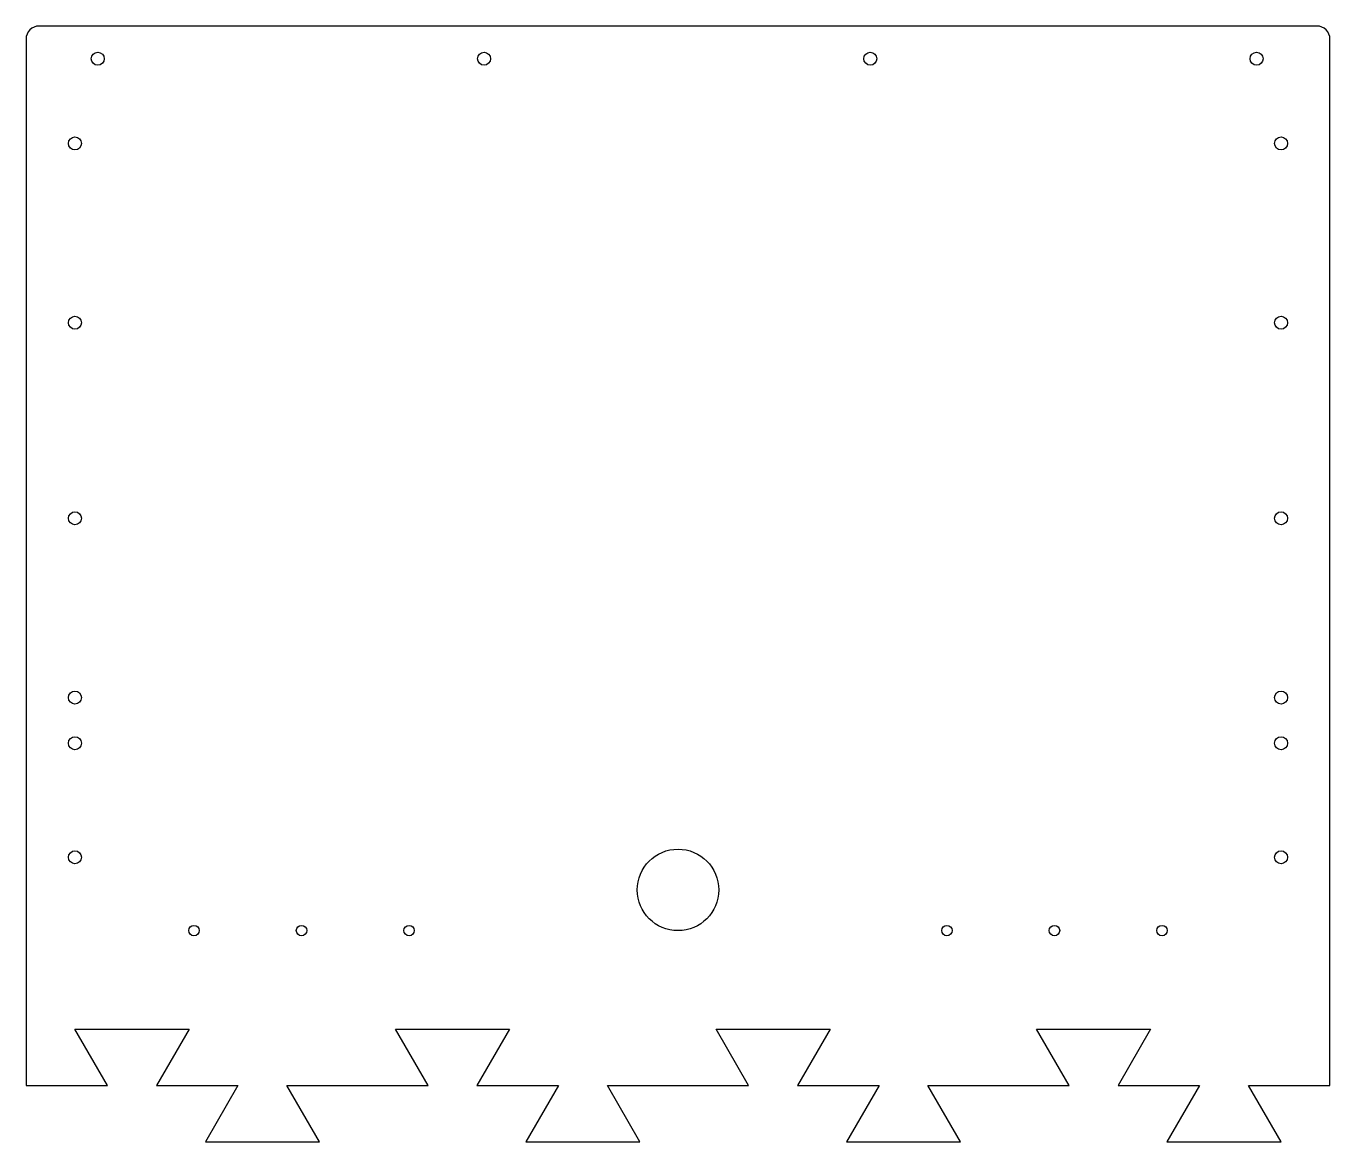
# Model space of a CAD drawing. Header units: millimetres. Extents: x -4 to 396, y -342 to 0.
import ezdxf

# ---------------------------------------------------------------- set-up
doc = ezdxf.new("R2010")
doc.units = ezdxf.units.MM

msp = doc.modelspace()

# ---------------------------------------------------------------- linework, layer by layer
msp.add_lwpolyline([(-4, -325), (21, -325), (11, -307.68), (46, -307.68), (36, -325), (61, -325), (51, -342.32), (86, -342.32), (76, -325), (119.33, -325), (109.33, -307.68), (144.33, -307.68), (134.33, -325), (159.33, -325), (149.33, -342.32), (184.33, -342.32), (174.33, -325), (217.67, -325), (207.67, -307.68), (242.67, -307.68), (232.67, -325), (257.67, -325), (247.67, -342.32), (282.67, -342.32), (272.67, -325), (316, -325), (306, -307.68), (341, -307.68), (331, -325), (356, -325), (346, -342.32), (381, -342.32), (371, -325), (396, -325), (396, -4, 0.414214), (392, 0), (0, 0, 0.414214), (-4, -4)], format="xyb", close=True)
for centre, radius in [((18, -10), 2), ((136.5, -10), 2), ((255, -10), 2), ((373.5, -10), 2), ((11, -36), 2), ((381, -36), 2), ((11, -91), 2), ((381, -91), 2), ((11, -151), 2), ((381, -151), 2), ((11, -206), 2), ((381, -206), 2), ((11, -220), 2), ((381, -220), 2), ((11, -255), 2), ((196, -265), 12.5), ((381, -255), 2), ((47.51, -277.5), 1.6), ((80.51, -277.5), 1.6), ((113.51, -277.5), 1.6), ((278.49, -277.5), 1.6), ((311.49, -277.5), 1.6), ((344.49, -277.5), 1.6)]:
    msp.add_circle(centre, radius)

doc.saveas('drawing.dxf')
